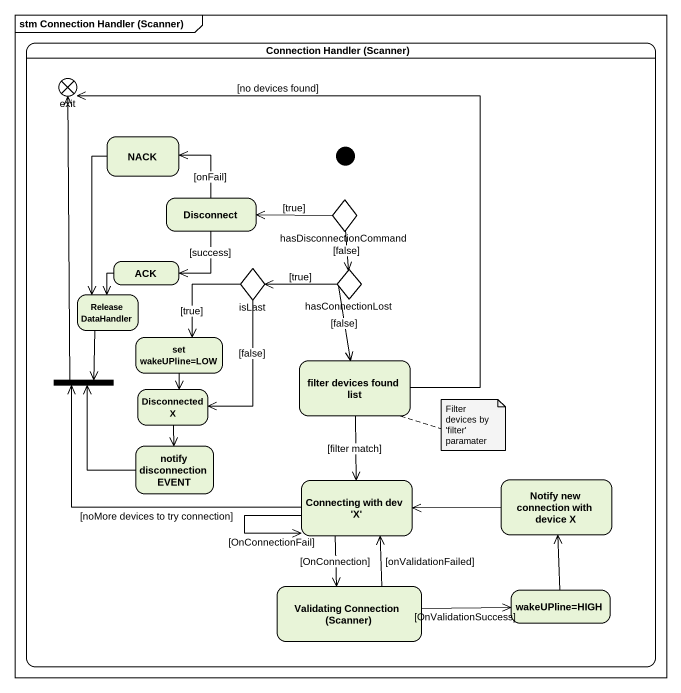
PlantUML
@startuml
mainframe stm Connection Handler (Scanner)
hide empty description
state "Connection Handler (Scanner)" as Connection_Handler_Scanner {
  state exit <<exitPoint>>
  state NACK
  state initial1 <<start>>
  state Disconnect
  state hasDisconnectionCommand <<choice>>
  state "Release DataHandler" as Release_DataHandler
  state ACK
  state isLast <<choice>>
  state hasConnectionLost <<choice>>
  state "set wakeUPline=LOW" as set_wakeUPline_LOW
  state "filter devices found list" as filter_devices_found_list
  state fork1 <<join>>
  state "Disconnected X" as Disconnected_X
  state "notify disconnection EVENT" as notify_disconnection_EVENT
  state "Connecting with dev 'X'" as Connecting_with_dev_X
  state "Notify new connection with device X" as Notify_new_connection_with
  state "Validating Connection (Scanner)" as Validating_Connection
  state "wakeUPline=HIGH" as wakeUPline_HIGH
}
NACK --> Release_DataHandler
Disconnect -up-> NACK : [onFail]
Disconnect --> ACK : [success]
hasDisconnectionCommand -left-> Disconnect : [true]
hasDisconnectionCommand --> hasConnectionLost : [false]
Release_DataHandler --> fork1
ACK --> Release_DataHandler
isLast --> set_wakeUPline_LOW : [true]
isLast --> Disconnected_X : [false]
hasConnectionLost -left-> isLast : [true]
hasConnectionLost --> filter_devices_found_list : [false]
set_wakeUPline_LOW --> Disconnected_X
filter_devices_found_list -up-> exit : [no devices found]
filter_devices_found_list --> Connecting_with_dev_X : [filter match]
fork1 -up-> exit
Disconnected_X --> notify_disconnection_EVENT
notify_disconnection_EVENT -up-> fork1
Connecting_with_dev_X -left-> fork1 : [noMore devices to try connection]
Connecting_with_dev_X --> Connecting_with_dev_X : [OnConnectionFail]
Connecting_with_dev_X --> Validating_Connection : [OnConnection]
Notify_new_connection_with -left-> Connecting_with_dev_X
Validating_Connection -up-> Connecting_with_dev_X : [onValidationFailed]
Validating_Connection -right-> wakeUPline_HIGH : [OnValidationSuccess]
wakeUPline_HIGH -up-> Notify_new_connection_with
note right of filter_devices_found_list : Filter devices by 'filter' paramater
@enduml
